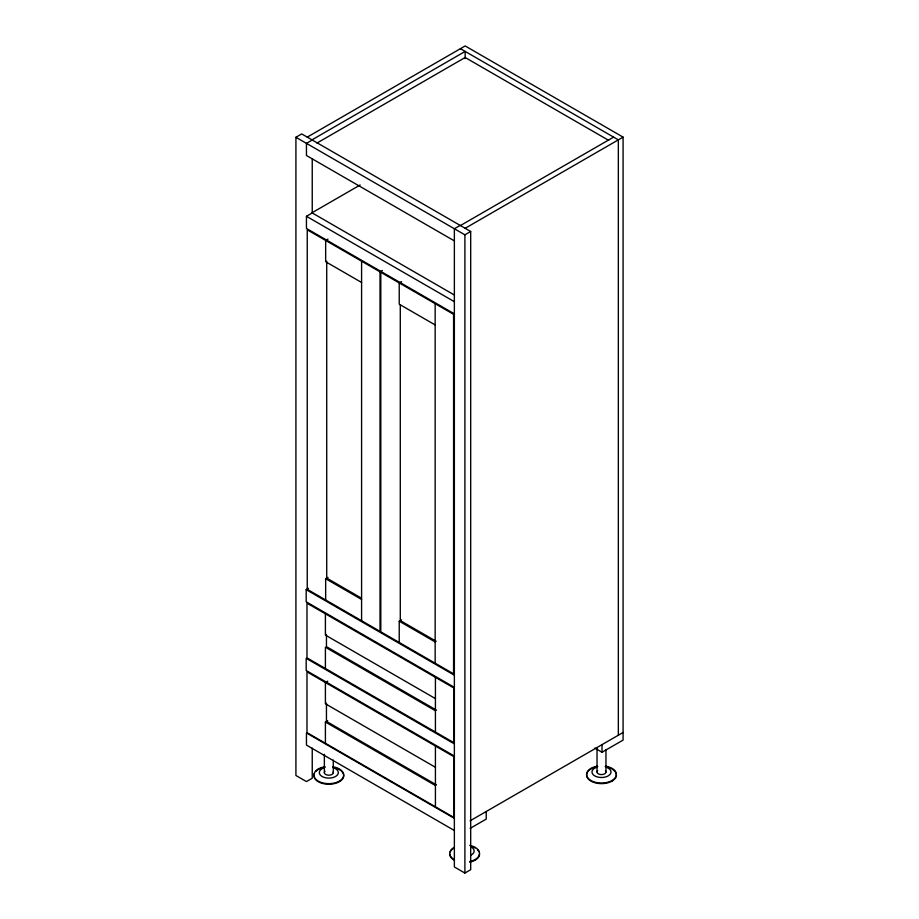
<?xml version="1.0" encoding="UTF-8"?>
<svg xmlns="http://www.w3.org/2000/svg" width="919" height="919" viewBox="0 0 919 919"><rect width="100%" height="100%" fill="white"/><g stroke="black" fill="none" stroke-linecap="round" stroke-linejoin="round"><path stroke-width="1.38" d="M470.942 855.221L471.367 854.911A9.523 5.503 0 0 0 471.367 847.123M312.242 748.112L312.242 778.232L306.452 781.575L295.918 775.498L295.918 137.276L301.719 133.933L470.689 231.485L470.689 869.707L464.899 873.05L454.365 866.973L454.365 228.751L460.155 225.408M307.245 137.126L465.163 45.95L623.082 137.126L623.082 740.094L602.025 752.247L594.846 748.1M311.978 139.86L465.163 51.418L465.163 58.598M312.242 140.01L306.452 143.353L306.452 155.506L454.365 240.904M316.917 143.088L465.163 57.495L608.654 140.343M360.156 184.983L311.978 212.794L454.239 294.93M454.365 313.85L306.452 228.452L306.452 216.298L312.242 212.955M327.98 239.112L325.659 240.456L325.659 261.731L361.592 282.466M380.018 271.829L380.018 631.364L307.245 589.343L307.245 229.819L380.018 271.829L382.327 270.496M460.419 225.557L613.605 137.126M465.163 228.291L623.082 137.126M295.918 137.276L464.899 234.827L470.689 231.485M401.546 281.593L399.225 282.926L399.225 304.2L435.158 324.935M454.101 687.205L306.188 601.807L306.188 589.653L308.508 588.309M325.659 599.981L325.659 578.706L327.98 577.373M399.225 642.45L399.225 621.187L401.546 619.843M327.715 681.163L325.406 682.495L325.406 703.77L435.422 767.285M325.406 743.276L325.406 722.001L327.715 720.668M470.103 820.816L623.082 732.489M470.114 828.398L486.22 819.105L486.22 811.511M460.419 48.684L618.338 139.86L618.338 735.223M306.452 216.298L454.365 301.696M361.408 598.131L326.716 578.097L326.716 261.122M436.203 641.313L400.282 620.578L400.282 305.028M325.659 578.706L361.592 599.452M399.225 621.187L435.158 641.921M306.188 589.653L454.101 675.051M435.422 698.601L325.406 635.086L325.406 613.812M436.468 710.157L326.452 646.631L326.452 634.478M435.422 710.755L325.406 647.24L325.406 668.515M454.101 743.735L306.188 658.337L306.188 670.491L454.101 755.889M436.468 784.918L326.452 721.404L326.452 703.161M325.406 722.001L435.422 785.527M454.365 818.347L306.452 732.948L306.452 745.102L454.365 830.5M612.02 780.53L612.02 781.116M605.954 749.651L605.954 772.063M602.025 744.643L602.025 752.247M597.028 748.123L597.028 771.937M475.157 859.552L475.157 860.138M464.899 234.827L464.899 873.05M435.422 677.326L435.422 732.029M435.422 746.01L435.422 806.802M435.158 303.672L435.158 663.196M361.592 261.191L361.592 620.727M333.287 760.059L333.287 772.672M324.361 754.338L324.361 772.546M318.296 768.985L318.296 769.571A14.888 8.593 0 0 1 321.374 768.204M312.242 158.654L312.242 213.151M605.414 770.765A4.469 2.573 0 0 1 604.576 773.867A4.469 2.573 0 0 1 599.165 774.2L598.258 773.775A4.469 2.573 0 0 1 597.683 770.662M605.345 766.147A14.888 8.593 0 0 1 613.685 779.381A14.888 8.593 0 0 1 589.297 779.381A14.888 8.593 0 0 1 597.637 766.147M605.345 766.733A14.888 8.593 0 0 1 613.685 779.967A14.888 8.593 0 0 1 589.297 779.967A14.888 8.593 0 0 1 597.637 766.733M606.253 767.239A9.523 5.503 0 0 1 608.792 775.533A9.523 5.503 0 0 1 594.191 775.533A9.523 5.503 0 0 1 596.73 767.239M333.16 772.006A4.469 2.573 0 0 1 331.46 774.694A4.469 2.573 0 0 1 326.498 774.809L325.59 774.384A4.469 2.573 0 0 1 325.004 771.271M332.678 766.756A14.888 8.593 0 0 1 341.018 779.99A14.888 8.593 0 0 1 316.63 779.99A14.888 8.593 0 0 1 324.97 766.756M341.719 771.351A14.888 8.593 0 0 1 330.771 784.171A14.888 8.593 0 0 1 314.447 773.419M315.929 771.351A14.888 8.593 0 0 1 317.423 770.122M322.523 767.859A14.888 8.593 0 0 1 324.97 767.342M332.678 767.342A14.888 8.593 0 0 1 335.113 767.859M336.262 768.204A14.888 8.593 0 0 1 341.018 770.719M333.586 767.847A9.523 5.503 0 0 1 336.124 776.141A9.523 5.503 0 0 1 321.524 776.141A9.523 5.503 0 0 1 324.062 767.847M469.724 845.388A14.888 8.593 0 0 1 479.523 853.464A14.888 8.593 0 0 1 469.724 861.551M454.101 859.552A14.888 8.593 0 0 1 454.101 847.387M479.523 854.061A14.888 8.593 0 0 1 469.724 862.137M454.101 860.138A14.888 8.593 0 0 1 449.747 854.061M450.253 851.833A14.888 8.593 0 0 1 454.101 847.973M472.079 846.606A14.888 8.593 0 0 1 475.157 847.973M477.524 849.753A14.888 8.593 0 0 1 479.017 851.833M453.572 314.298L380.799 272.288L380.799 631.824L453.572 673.834L453.572 314.298M453.837 687.963L306.98 603.174L306.98 657.878L453.837 742.667L453.837 687.963M453.837 756.647L306.98 671.858L306.98 732.638L453.837 817.439L453.837 756.647"/></g></svg>
